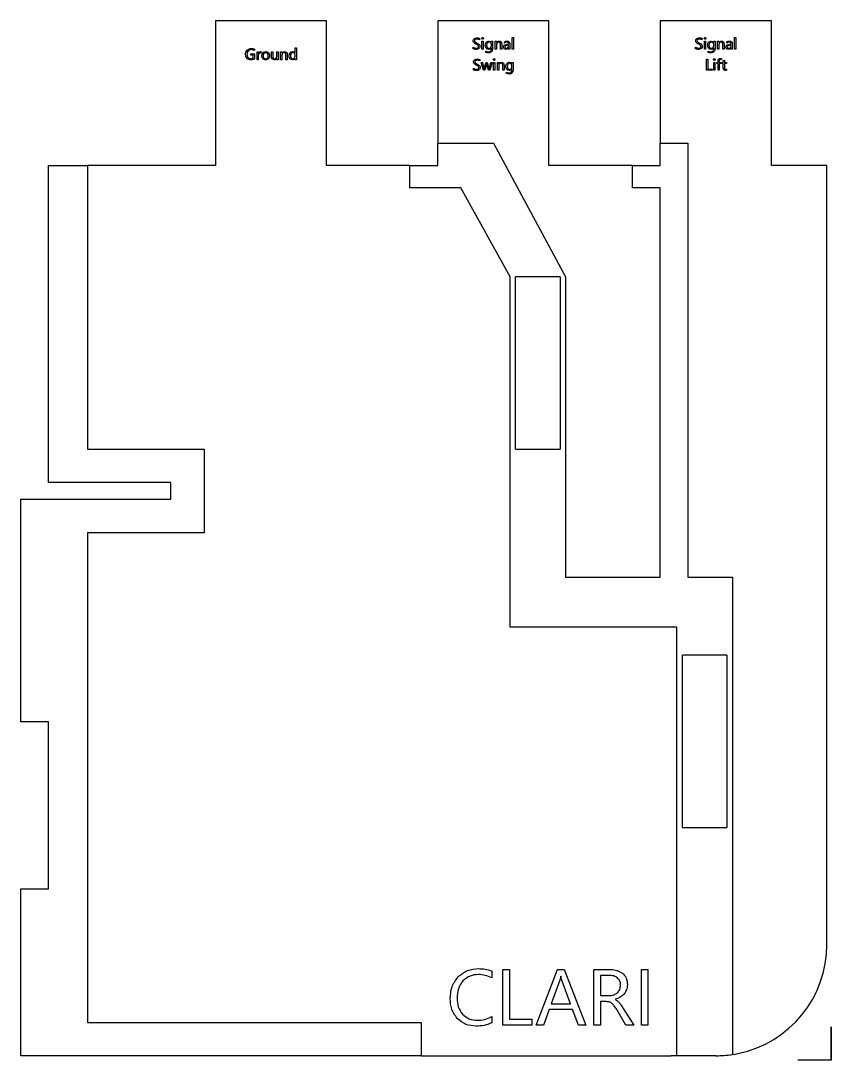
# Model space of a CAD drawing. Header units: millimetres. Extents: x 6 to 36, y -4.2 to 14.8.
# Drawn here: x 13.58 to 20.86, y -4.15 to 5.19 of the extents above; entities that cross this region are included whole.
import ezdxf

# ---------------------------------------------------------------- set-up
doc = ezdxf.new("R2010")
doc.units = ezdxf.units.MM
doc.layers.add('CUT', color=20, linetype='Continuous')
doc.layers.add('RASTER', color=100, linetype='Continuous')

msp = doc.modelspace()

# ---------------------------------------------------------------- linework, layer by layer
at = {"layer": 'CUT', "linetype": 'Continuous', "lineweight": 25}
for p, q in [((15.3252, 5.1901), (15.3252, 3.8901)), ((16.3252, 5.1901), (15.3252, 5.1901)), ((16.3252, 3.8901), (16.3252, 5.1901)), ((17.3252, 5.1901), (17.3252, 4.0901)), ((18.3252, 5.1901), (17.3252, 5.1901)), ((18.3252, 3.8901), (18.3252, 5.1901)), ((19.3252, 5.1901), (19.3252, 4.0901)), ((20.3252, 5.1901), (19.3252, 5.1901)), ((20.3252, 3.8901), (20.3252, 5.1901)), ((17.3252, 3.8901), (17.3252, 4.0901)), ((19.3252, 3.8901), (19.3252, 4.0901)), ((13.8252, 1.0401), (13.8252, 3.8901)), ((13.8252, 3.8901), (14.1752, 3.8901)), ((15.3252, 3.8901), (14.1752, 3.8901)), ((17.0752, 3.8901), (16.3252, 3.8901)), ((17.0752, 3.8901), (17.3252, 3.8901)), ((19.0752, 3.8901), (18.3252, 3.8901)), ((19.0752, 3.8901), (19.3252, 3.8901)), ((20.8252, 3.8901), (20.3252, 3.8901)), ((20.8252, -3.1099), (20.8252, 3.8901)), ((18.0252, 1.3401), (18.0252, 2.8901)), ((18.4252, 2.8901), (18.0252, 2.8901)), ((18.4252, 2.8901), (18.4252, 1.3401)), ((18.0252, 1.3401), (18.4252, 1.3401)), ((14.9252, 1.0401), (13.8252, 1.0401)), ((14.9252, 0.8901), (14.9252, 1.0401)), ((13.5752, 0.8901), (14.9252, 0.8901)), ((13.5752, -1.1099), (13.5752, 0.8901)), ((19.5252, -2.0599), (19.5252, -0.5099)), ((19.9252, -0.5099), (19.5252, -0.5099)), ((19.9252, -0.5099), (19.9252, -2.0599)), ((13.8252, -1.1099), (13.5752, -1.1099)), ((13.8252, -2.6099), (13.8252, -1.1099)), ((19.5252, -2.0599), (19.9252, -2.0599)), ((13.5752, -2.6099), (13.8252, -2.6099)), ((13.5752, -4.1099), (13.5752, -2.6099)), ((17.1752, -4.1099), (13.5752, -4.1099)), ((17.1752, -4.1099), (19.4252, -4.1099)), ((19.8252, -4.1099), (19.4252, -4.1099))]:
    msp.add_line(p, q, dxfattribs=at)
at = {"layer": 'CUT'}
for q in [(20.8637, -3.8501), (20.5637, -4.1501)]:
    msp.add_line((20.8637, -4.1501), q, dxfattribs=at)
at = {"layer": 'CUT', "linetype": 'Continuous', "lineweight": 25}
for start, end in [(281.53696, 0), (270, 281.53696)]:
    msp.add_arc((19.8252, -3.1099), 1, start, end, dxfattribs=at)
at = {"layer": 'RASTER', "linetype": 'Continuous', "lineweight": 25}
for p, q in [((17.6439, 4.9391), (17.6439, 4.9529)), ((17.7003, 5.0332), (17.7003, 5.02)), ((17.7229, 4.9351), (17.7229, 5.0065)), ((17.7229, 5.0065), (17.7343, 5.0065)), ((17.7343, 5.0065), (17.7344, 4.9351)), ((17.807, 5.0065), (17.8184, 5.0065)), ((17.807, 4.9966), (17.807, 5.0065)), ((17.807, 4.9674), (17.807, 4.9779)), ((17.8184, 5.0065), (17.8185, 4.9408)), ((17.8416, 5.0065), (17.853, 5.0065)), ((17.8416, 4.9351), (17.8416, 5.0065)), ((17.853, 5.0065), (17.853, 4.9947)), ((17.853, 4.9758), (17.853, 4.9351)), ((17.8894, 4.9351), (17.8894, 4.9758)), ((17.9009, 4.9788), (17.9009, 4.9351)), ((17.9241, 4.9898), (17.9241, 5.0015)), ((17.9407, 4.9774), (17.9621, 4.9804)), ((17.9621, 4.9713), (17.9449, 4.9689)), ((17.9621, 4.9641), (17.9621, 4.9713)), ((17.9735, 4.9816), (17.9735, 4.9351)), ((17.9951, 4.9351), (17.9951, 5.0409)), ((17.9951, 5.0409), (18.0065, 5.0409)), ((18.0065, 5.0409), (18.0065, 4.9351)), ((19.6439, 4.9392), (19.6439, 4.953)), ((19.7004, 5.0333), (19.7004, 5.0201)), ((19.7229, 4.9351), (19.7229, 5.0065)), ((19.7229, 5.0065), (19.7344, 5.0065)), ((19.7344, 5.0065), (19.7344, 4.9351)), ((19.807, 5.0065), (19.8185, 5.0065)), ((19.807, 4.9966), (19.807, 5.0065)), ((19.807, 4.9674), (19.807, 4.9779)), ((19.8185, 5.0065), (19.8185, 4.9408)), ((19.8416, 5.0065), (19.8531, 5.0065)), ((19.8416, 4.9351), (19.8416, 5.0065)), ((19.8531, 5.0065), (19.8531, 4.9947)), ((19.8531, 4.9758), (19.8531, 4.9351)), ((19.8895, 4.9351), (19.8895, 4.9758)), ((19.9009, 4.9788), (19.9009, 4.9351)), ((19.9241, 4.9898), (19.9241, 5.0015)), ((19.9407, 4.9773), (19.9621, 4.9803)), ((19.9621, 4.9712), (19.9449, 4.9688)), ((19.9621, 4.9641), (19.9621, 4.9712)), ((19.9736, 4.9815), (19.9736, 4.9351)), ((19.9951, 4.9351), (19.9951, 5.0408)), ((19.9951, 5.0408), (20.0066, 5.0408)), ((20.0066, 5.0408), (20.0065, 4.9351)), ((15.6444, 4.8816), (15.6444, 4.8922)), ((15.6444, 4.8922), (15.678, 4.8922)), ((15.6663, 4.8816), (15.6444, 4.8816)), ((15.6663, 4.8535), (15.6663, 4.8816)), ((15.676, 4.9364), (15.676, 4.9234)), ((15.678, 4.8922), (15.678, 4.8469)), ((15.6997, 4.9114), (15.7111, 4.9115)), ((15.6997, 4.84), (15.6997, 4.9114)), ((15.7111, 4.9115), (15.7111, 4.8967)), ((15.7111, 4.8764), (15.7112, 4.84)), ((15.7369, 4.9118), (15.7369, 4.8999)), ((15.8296, 4.9115), (15.841, 4.9116)), ((15.8296, 4.8689), (15.8296, 4.9115)), ((15.841, 4.9116), (15.841, 4.8707)), ((15.8774, 4.9116), (15.8889, 4.9116)), ((15.8775, 4.8704), (15.8774, 4.9116)), ((15.8889, 4.9116), (15.8889, 4.8402)), ((15.912, 4.9116), (15.9234, 4.9116)), ((15.912, 4.8402), (15.912, 4.9116)), ((15.9234, 4.9116), (15.9234, 4.8998)), ((15.9234, 4.8809), (15.9234, 4.8402)), ((15.9598, 4.8402), (15.9598, 4.881)), ((15.9713, 4.8839), (15.9713, 4.8402)), ((16.0423, 4.946), (16.0537, 4.946)), ((16.0423, 4.9018), (16.0423, 4.946)), ((16.0423, 4.8726), (16.0423, 4.8831)), ((16.0537, 4.946), (16.0538, 4.8403)), ((17.7344, 4.9351), (17.7229, 4.9351)), ((17.7576, 4.9065), (17.7576, 4.9179)), ((17.807, 4.9393), (17.807, 4.9471)), ((17.853, 4.9351), (17.8416, 4.9351)), ((17.9009, 4.9351), (17.8894, 4.9351)), ((17.9621, 4.9351), (17.9621, 4.9463)), ((17.9735, 4.9351), (17.9621, 4.9351)), ((18.0065, 4.9351), (17.9951, 4.9351)), ((19.7344, 4.9351), (19.7229, 4.9351)), ((19.7577, 4.9065), (19.7577, 4.918)), ((19.807, 4.9393), (19.807, 4.9471)), ((19.8531, 4.9351), (19.8416, 4.9351)), ((19.9009, 4.9351), (19.8895, 4.9351)), ((19.9621, 4.9351), (19.9621, 4.9462)), ((19.9736, 4.9351), (19.9621, 4.9351)), ((20.0065, 4.9351), (19.9951, 4.9351)), ((15.7112, 4.84), (15.6997, 4.84)), ((15.8775, 4.8402), (15.8775, 4.8515)), ((15.8889, 4.8402), (15.8775, 4.8402)), ((15.9234, 4.8402), (15.912, 4.8402)), ((15.9713, 4.8402), (15.9598, 4.8402)), ((16.0423, 4.8403), (16.0423, 4.8524)), ((16.0538, 4.8403), (16.0423, 4.8403)), ((17.7033, 4.8433), (17.7033, 4.8301)), ((17.7141, 4.8165), (17.7261, 4.8165)), ((17.7357, 4.7451), (17.7141, 4.8165)), ((17.7261, 4.8165), (17.7409, 4.7629)), ((17.7437, 4.763), (17.7601, 4.8166)), ((17.7631, 4.7964), (17.7472, 4.7451)), ((17.7601, 4.8166), (17.7706, 4.8166)), ((17.7807, 4.7451), (17.766, 4.7963)), ((17.7706, 4.8166), (17.7854, 4.7627)), ((17.7882, 4.7627), (17.8027, 4.8166)), ((17.814, 4.8166), (17.7926, 4.7451)), ((17.8027, 4.8166), (17.814, 4.8166)), ((17.8272, 4.7452), (17.8272, 4.8166)), ((17.8272, 4.8166), (17.8387, 4.8166)), ((17.8387, 4.8166), (17.8387, 4.7452)), ((17.8618, 4.8166), (17.8732, 4.8166)), ((17.8618, 4.7452), (17.8618, 4.8166)), ((17.8732, 4.8166), (17.8732, 4.8047)), ((17.8733, 4.7859), (17.8733, 4.7452)), ((17.9097, 4.7452), (17.9097, 4.7859)), ((17.9211, 4.7888), (17.9211, 4.7452)), ((17.9921, 4.8166), (18.0036, 4.8166)), ((17.9921, 4.8067), (17.9921, 4.8166)), ((17.9922, 4.7775), (17.9921, 4.788)), ((18.0036, 4.8166), (18.0036, 4.7509)), ((19.7411, 4.8452), (19.7529, 4.8452)), ((19.7411, 4.7452), (19.7411, 4.8452)), ((19.7529, 4.8452), (19.7528, 4.7558)), ((19.8068, 4.7452), (19.8068, 4.8166)), ((19.8068, 4.8166), (19.8183, 4.8166)), ((19.8183, 4.8166), (19.8183, 4.7452)), ((19.8335, 4.8166), (19.8457, 4.8166)), ((19.8335, 4.8068), (19.8335, 4.8166)), ((19.8457, 4.8068), (19.8335, 4.8068)), ((19.8457, 4.8166), (19.8457, 4.8281)), ((19.8457, 4.7451), (19.8457, 4.8068)), ((19.8571, 4.8276), (19.8571, 4.8166)), ((19.8571, 4.8166), (19.8738, 4.8166)), ((19.8571, 4.8068), (19.8571, 4.7451)), ((19.8738, 4.8068), (19.8571, 4.8068)), ((19.8738, 4.8166), (19.8738, 4.8068)), ((19.8767, 4.8511), (19.8767, 4.8408)), ((19.8801, 4.8166), (19.8924, 4.8165)), ((19.8801, 4.8068), (19.8801, 4.8166)), ((19.8924, 4.8068), (19.8801, 4.8068)), ((19.8924, 4.834), (19.9038, 4.8377)), ((19.8924, 4.8165), (19.8924, 4.834)), ((19.8924, 4.7645), (19.8924, 4.8068)), ((19.9038, 4.8377), (19.9038, 4.8165)), ((19.9038, 4.8165), (19.9218, 4.8165)), ((19.9038, 4.8068), (19.9038, 4.7665)), ((19.9218, 4.8068), (19.9038, 4.8068)), ((19.9218, 4.8165), (19.9218, 4.8068)), ((17.6469, 4.7492), (17.6469, 4.763)), ((17.7472, 4.7451), (17.7357, 4.7451)), ((17.7419, 4.7564), (17.7424, 4.7564)), ((17.7926, 4.7451), (17.7807, 4.7451)), ((17.7864, 4.7563), (17.787, 4.7563)), ((17.8387, 4.7452), (17.8272, 4.7452)), ((17.8733, 4.7452), (17.8618, 4.7452)), ((17.9211, 4.7452), (17.9097, 4.7452)), ((17.9428, 4.7166), (17.9428, 4.728)), ((17.9922, 4.7494), (17.9922, 4.7572)), ((19.793, 4.7452), (19.7411, 4.7452)), ((19.7528, 4.7558), (19.793, 4.7558)), ((19.793, 4.7558), (19.793, 4.7452)), ((19.8183, 4.7452), (19.8068, 4.7452)), ((19.8571, 4.7451), (19.8457, 4.7451)), ((19.9218, 4.7556), (19.9218, 4.7458)), ((17.3252, 4.0901), (17.8252, 4.0901)), ((17.3252, 3.8901), (17.3252, 4.0901)), ((17.8252, 4.0901), (18.4752, 2.8901)), ((19.3252, 4.0901), (19.5752, 4.0901)), ((19.3252, 3.8901), (19.3252, 4.0901)), ((19.5752, 4.0901), (19.5752, 0.1901)), ((13.8252, 1.0401), (13.8252, 3.8901)), ((13.8252, 3.8901), (14.1752, 3.8901)), ((14.1752, 3.8901), (14.1752, 1.3401)), ((17.0752, 3.6901), (17.0752, 3.8901)), ((17.0752, 3.8901), (17.3252, 3.8901)), ((19.0752, 3.6901), (19.0752, 3.8901)), ((19.0752, 3.8901), (19.3252, 3.8901)), ((17.5336, 3.6901), (17.0752, 3.6901)), ((17.9752, 2.8901), (17.5336, 3.6901)), ((19.3252, 3.6901), (19.0752, 3.6901)), ((19.3252, 0.1901), (19.3252, 3.6901)), ((17.9752, -0.2599), (17.9752, 2.8901)), ((18.4752, 2.8901), (18.4752, 2.1401)), ((18.4752, 2.1401), (18.4752, 0.1901)), ((14.1752, 1.3401), (15.2252, 1.3401)), ((15.2252, 1.3401), (15.2252, 0.5901)), ((14.9252, 1.0401), (13.8252, 1.0401)), ((14.9252, 0.8901), (14.9252, 1.0401)), ((13.5752, 0.8901), (14.9252, 0.8901)), ((13.5752, -1.1099), (13.5752, 0.8901)), ((14.1752, 0.5901), (14.1752, -3.8099)), ((15.2252, 0.5901), (14.1752, 0.5901)), ((18.4752, 0.1901), (19.3252, 0.1901)), ((19.5752, 0.1901), (19.9752, 0.1901)), ((19.9752, 0.1901), (19.9752, -4.0986)), ((19.4752, -0.2599), (17.9752, -0.2599)), ((19.4752, -4.1099), (19.4752, -0.2599)), ((13.8252, -1.1099), (13.5752, -1.1099)), ((13.8252, -2.6099), (13.8252, -1.1099)), ((13.5752, -2.6099), (13.8252, -2.6099)), ((13.5752, -4.1099), (13.5752, -2.6099)), ((17.8101, -3.3478), (17.8101, -3.4102)), ((17.9119, -3.3356), (17.9705, -3.3356)), ((17.9119, -3.8356), (17.9119, -3.3356)), ((17.9705, -3.3356), (17.9705, -3.7826)), ((18.2107, -3.8356), (18.4025, -3.3356)), ((18.4025, -3.3356), (18.4632, -3.3356)), ((18.4632, -3.3356), (18.6556, -3.8356)), ((18.7292, -3.3356), (18.8784, -3.3356)), ((18.7292, -3.8356), (18.7292, -3.3356)), ((19.1563, -3.8356), (19.1563, -3.3356)), ((19.1563, -3.3356), (19.2149, -3.3356)), ((19.2149, -3.3356), (19.2149, -3.8356)), ((18.4231, -3.4298), (18.3453, -3.6428)), ((18.4325, -3.3963), (18.4311, -3.3963)), ((18.5186, -3.6428), (18.4401, -3.4298)), ((18.7878, -3.3886), (18.7878, -3.5699)), ((18.868, -3.3886), (18.7878, -3.3886)), ((18.7878, -3.5699), (18.8673, -3.5699)), ((18.7878, -3.6229), (18.7878, -3.8356)), ((18.8359, -3.6229), (18.7878, -3.6229)), ((18.9196, -3.6034), (18.9196, -3.6048)), ((18.3258, -3.6954), (18.2759, -3.8356)), ((18.5378, -3.6954), (18.3258, -3.6954)), ((18.3453, -3.6428), (18.5186, -3.6428)), ((18.5908, -3.8356), (18.5378, -3.6954)), ((19.0179, -3.8356), (18.9342, -3.6954)), ((18.9938, -3.6853), (19.0876, -3.8356)), ((14.1752, -3.8099), (17.1752, -3.8099)), ((17.1752, -3.8099), (17.1752, -4.1099)), ((17.8101, -3.7579), (17.8101, -3.8147)), ((17.9705, -3.7826), (18.1713, -3.7826)), ((18.1713, -3.7826), (18.1713, -3.8356)), ((18.1713, -3.8356), (17.9119, -3.8356)), ((18.2759, -3.8356), (18.2107, -3.8356)), ((18.6556, -3.8356), (18.5908, -3.8356)), ((18.7878, -3.8356), (18.7292, -3.8356)), ((19.0876, -3.8356), (19.0179, -3.8356)), ((19.2149, -3.8356), (19.1563, -3.8356)), ((17.1752, -4.1099), (13.5752, -4.1099)), ((19.8252, -4.1099), (19.4752, -4.1099))]:
    msp.add_line(p, q, dxfattribs=at)
at = {"layer": 'RASTER'}
for p, q in [((20.8637, -3.8501), (20.8637, -4.1501)), ((20.8637, -4.1501), (20.5637, -4.1501))]:
    msp.add_line(p, q, dxfattribs=at)
at = {"layer": 'RASTER', "linetype": 'Continuous', "lineweight": 25}
msp.add_arc((19.8252, -3.1099), 1, 270, 278.62693, dxfattribs=at)
for points in [[(17.6439, 4.9529), (17.6457, 4.9515), (17.6476, 4.9502), (17.6496, 4.9492)], [(17.644, 5.0101), (17.6442, 5.0142), (17.6452, 5.0182), (17.647, 5.0219)], [(17.646, 5.0003), (17.6448, 5.0035), (17.6442, 5.0067), (17.644, 5.0101)], [(17.6512, 4.9929), (17.6491, 4.9951), (17.6474, 4.9976), (17.646, 5.0003)], [(17.647, 5.0219), (17.6492, 5.0252), (17.6518, 5.0279), (17.6549, 5.0303)], [(17.6591, 4.9869), (17.6563, 4.9887), (17.6537, 4.9907), (17.6512, 4.9929)], [(17.6549, 5.0303), (17.6584, 5.0324), (17.6621, 5.034), (17.666, 5.0352)], [(17.6582, 5.0181), (17.657, 5.0159), (17.6564, 5.0136), (17.6563, 5.0111)], [(17.6563, 5.0111), (17.6564, 5.0088), (17.6569, 5.0066), (17.6577, 5.0045)], [(17.6577, 5.0045), (17.6589, 5.0026), (17.6603, 5.0009), (17.662, 4.9994)], [(17.6631, 5.0227), (17.6612, 5.0215), (17.6596, 5.0199), (17.6582, 5.0181)], [(17.6689, 4.9815), (17.6656, 4.9832), (17.6623, 4.985), (17.6591, 4.9869)], [(17.662, 4.9994), (17.6641, 4.9977), (17.6664, 4.9962), (17.6688, 4.9949)], [(17.6699, 5.0254), (17.6675, 5.0248), (17.6652, 5.0239), (17.6631, 5.0227)], [(17.666, 5.0352), (17.6702, 5.0361), (17.6745, 5.0366), (17.6788, 5.0368)], [(17.6688, 4.9949), (17.6718, 4.9933), (17.6749, 4.9917), (17.678, 4.9902)], [(17.6781, 4.9768), (17.675, 4.9784), (17.672, 4.98), (17.6689, 4.9815)], [(17.6776, 5.0262), (17.675, 5.0261), (17.6724, 5.0258), (17.6699, 5.0254)], [(17.7003, 5.02), (17.6932, 5.0239), (17.6856, 5.0258), (17.6776, 5.0262)], [(17.678, 4.9902), (17.6815, 4.9884), (17.6848, 4.9866), (17.6882, 4.9846)], [(17.6855, 4.972), (17.6832, 4.9738), (17.6807, 4.9753), (17.6781, 4.9768)], [(17.6788, 5.0368), (17.6862, 5.0367), (17.6934, 5.0357), (17.7003, 5.0332)], [(17.6904, 4.9665), (17.6891, 4.9686), (17.6874, 4.9704), (17.6855, 4.972)], [(17.6869, 4.948), (17.6901, 4.9511), (17.6919, 4.955), (17.6922, 4.9595)], [(17.6882, 4.9846), (17.6912, 4.9827), (17.694, 4.9805), (17.6966, 4.9781)], [(17.6922, 4.9595), (17.6921, 4.962), (17.6915, 4.9643), (17.6904, 4.9665)], [(17.6966, 4.9781), (17.6989, 4.9757), (17.7008, 4.9731), (17.7024, 4.9702)], [(17.7045, 4.9603), (17.7043, 4.956), (17.7034, 4.9518), (17.7016, 4.9478)], [(17.7024, 4.9702), (17.7037, 4.9671), (17.7044, 4.9638), (17.7045, 4.9603)], [(17.7214, 5.032), (17.7215, 5.034), (17.7222, 5.0358), (17.7235, 5.0374)], [(17.7235, 5.0267), (17.7222, 5.0283), (17.7215, 5.03), (17.7214, 5.032)], [(17.7235, 5.0374), (17.7251, 5.0386), (17.7268, 5.0393), (17.7288, 5.0395)], [(17.7288, 5.0246), (17.7268, 5.0248), (17.7251, 5.0255), (17.7235, 5.0267)], [(17.7288, 5.0395), (17.7308, 5.0393), (17.7325, 5.0386), (17.7341, 5.0374)], [(17.7341, 5.0268), (17.7325, 5.0255), (17.7308, 5.0248), (17.7288, 5.0246)], [(17.7341, 5.0374), (17.7354, 5.0358), (17.7361, 5.034), (17.7363, 5.032)], [(17.7363, 5.032), (17.7361, 5.0301), (17.7354, 5.0283), (17.7341, 5.0268)], [(17.7526, 4.9685), (17.7531, 4.9789), (17.7559, 4.9886), (17.7614, 4.9974)], [(17.7607, 4.9429), (17.7557, 4.9507), (17.7531, 4.9592), (17.7526, 4.9685)], [(17.7614, 4.9974), (17.768, 5.0039), (17.7761, 5.0074), (17.7853, 5.0082)], [(17.7703, 4.9909), (17.7665, 4.9842), (17.7646, 4.977), (17.7643, 4.9693)], [(17.7643, 4.9693), (17.7646, 4.9624), (17.7665, 4.956), (17.7701, 4.9502)], [(17.7869, 4.9986), (17.7804, 4.998), (17.7749, 4.9955), (17.7703, 4.9909)], [(17.7853, 5.0082), (17.7941, 5.0073), (17.8013, 5.0035), (17.8067, 4.9966)], [(17.8013, 4.9925), (17.7971, 4.9961), (17.7924, 4.9981), (17.7869, 4.9986)], [(17.801, 4.9499), (17.8047, 4.9551), (17.8066, 4.961), (17.807, 4.9674)], [(17.807, 4.9779), (17.8065, 4.9834), (17.8046, 4.9882), (17.8013, 4.9925)], [(17.8586, 4.9921), (17.8552, 4.9872), (17.8534, 4.9818), (17.853, 4.9758)], [(17.8533, 4.9947), (17.8592, 5.0025), (17.867, 5.007), (17.8767, 5.0082)], [(17.8728, 4.9986), (17.8674, 4.998), (17.8626, 4.9959), (17.8586, 4.9921)], [(17.8767, 5.0082), (17.8836, 5.0077), (17.8896, 5.0053), (17.8947, 5.0006)], [(17.8947, 5.0006), (17.8987, 4.9939), (17.9006, 4.9866), (17.9009, 4.9788)], [(17.9232, 4.9391), (17.9195, 4.9434), (17.9175, 4.9484), (17.9171, 4.9541)], [(17.9241, 5.0015), (17.9317, 5.0055), (17.9398, 5.0077), (17.9484, 5.0082)], [(17.9474, 4.9986), (17.9388, 4.9978), (17.9311, 4.9949), (17.9241, 4.9898)], [(17.9329, 4.9649), (17.9302, 4.9622), (17.929, 4.9588), (17.9288, 4.9549)], [(17.9288, 4.9549), (17.9291, 4.9517), (17.9304, 4.9488), (17.9326, 4.9464)], [(17.9449, 4.9689), (17.9407, 4.9682), (17.9366, 4.967), (17.9329, 4.9649)], [(17.9566, 4.949), (17.9599, 4.9535), (17.9617, 4.9586), (17.9621, 4.9641)], [(19.6439, 4.953), (19.6457, 4.9516), (19.6476, 4.9503), (19.6496, 4.9492)], [(19.6441, 5.0101), (19.6443, 5.0143), (19.6453, 5.0183), (19.6471, 5.022)], [(19.646, 5.0004), (19.6448, 5.0035), (19.6442, 5.0068), (19.6441, 5.0101)], [(19.6513, 4.993), (19.6492, 4.9952), (19.6474, 4.9977), (19.646, 5.0004)], [(19.6471, 5.022), (19.6492, 5.0252), (19.6519, 5.028), (19.655, 5.0303)], [(19.6591, 4.987), (19.6563, 4.9887), (19.6537, 4.9907), (19.6513, 4.993)], [(19.655, 5.0303), (19.6585, 5.0324), (19.6622, 5.0341), (19.6661, 5.0352)], [(19.6582, 5.0181), (19.6571, 5.016), (19.6565, 5.0136), (19.6564, 5.0112)], [(19.6564, 5.0112), (19.6564, 5.0089), (19.6569, 5.0067), (19.6578, 5.0045)], [(19.6578, 5.0045), (19.6589, 5.0026), (19.6603, 5.0009), (19.662, 4.9994)], [(19.6631, 5.0228), (19.6612, 5.0215), (19.6596, 5.02), (19.6582, 5.0181)], [(19.6689, 4.9816), (19.6656, 4.9833), (19.6623, 4.9851), (19.6591, 4.987)], [(19.662, 4.9994), (19.6642, 4.9978), (19.6664, 4.9963), (19.6688, 4.995)], [(19.67, 5.0254), (19.6676, 5.0248), (19.6653, 5.024), (19.6631, 5.0228)], [(19.6661, 5.0352), (19.6703, 5.0362), (19.6745, 5.0367), (19.6788, 5.0368)], [(19.6688, 4.995), (19.6719, 4.9934), (19.6749, 4.9918), (19.678, 4.9902)], [(19.6781, 4.9768), (19.6751, 4.9784), (19.672, 4.98), (19.6689, 4.9816)], [(19.6776, 5.0262), (19.675, 5.0262), (19.6725, 5.0259), (19.67, 5.0254)], [(19.7004, 5.0201), (19.6933, 5.0239), (19.6857, 5.0259), (19.6776, 5.0262)], [(19.678, 4.9902), (19.6815, 4.9885), (19.6849, 4.9866), (19.6882, 4.9847)], [(19.6856, 4.9721), (19.6832, 4.9738), (19.6807, 4.9754), (19.6781, 4.9768)], [(19.6788, 5.0368), (19.6862, 5.0368), (19.6934, 5.0357), (19.7004, 5.0333)], [(19.6905, 4.9666), (19.6891, 4.9686), (19.6875, 4.9705), (19.6856, 4.9721)], [(19.6869, 4.948), (19.6901, 4.9512), (19.6919, 4.955), (19.6923, 4.9595)], [(19.6882, 4.9847), (19.6912, 4.9827), (19.694, 4.9806), (19.6967, 4.9782)], [(19.6923, 4.9595), (19.6921, 4.962), (19.6916, 4.9644), (19.6905, 4.9666)], [(19.6967, 4.9782), (19.6989, 4.9758), (19.7008, 4.9732), (19.7024, 4.9703)], [(19.7045, 4.9604), (19.7044, 4.956), (19.7034, 4.9518), (19.7016, 4.9479)], [(19.7024, 4.9703), (19.7037, 4.9671), (19.7044, 4.9638), (19.7045, 4.9604)], [(19.7214, 5.0321), (19.7216, 5.0341), (19.7223, 5.0359), (19.7236, 5.0374)], [(19.7236, 5.0268), (19.7223, 5.0283), (19.7216, 5.0301), (19.7214, 5.0321)], [(19.7236, 5.0374), (19.7251, 5.0386), (19.7269, 5.0394), (19.7288, 5.0395)], [(19.7288, 5.0247), (19.7269, 5.0248), (19.7251, 5.0255), (19.7236, 5.0268)], [(19.7288, 5.0395), (19.7308, 5.0394), (19.7326, 5.0386), (19.7341, 5.0374)], [(19.7341, 5.0268), (19.7326, 5.0256), (19.7308, 5.0248), (19.7288, 5.0247)], [(19.7341, 5.0374), (19.7354, 5.0359), (19.7362, 5.0341), (19.7363, 5.0321)], [(19.7363, 5.0321), (19.7362, 5.0301), (19.7354, 5.0283), (19.7341, 5.0268)], [(19.7526, 4.9685), (19.7531, 4.979), (19.7559, 4.9886), (19.7614, 4.9975)], [(19.7608, 4.943), (19.7557, 4.9507), (19.7531, 4.9593), (19.7526, 4.9685)], [(19.7614, 4.9975), (19.7681, 5.0039), (19.7761, 5.0074), (19.7854, 5.0082)], [(19.7704, 4.9909), (19.7665, 4.9842), (19.7646, 4.977), (19.7644, 4.9693)], [(19.7644, 4.9693), (19.7647, 4.9624), (19.7665, 4.956), (19.7701, 4.9502)], [(19.787, 4.9986), (19.7805, 4.998), (19.7749, 4.9955), (19.7704, 4.9909)], [(19.7854, 5.0082), (19.7941, 5.0073), (19.8013, 5.0035), (19.8068, 4.9966)], [(19.8013, 4.9925), (19.7972, 4.9961), (19.7924, 4.9981), (19.787, 4.9986)], [(19.801, 4.9499), (19.8047, 4.9551), (19.8066, 4.961), (19.807, 4.9674)], [(19.807, 4.9779), (19.8066, 4.9834), (19.8047, 4.9882), (19.8013, 4.9925)], [(19.8587, 4.9921), (19.8553, 4.9872), (19.8534, 4.9818), (19.8531, 4.9758)], [(19.8533, 4.9947), (19.8593, 5.0025), (19.8671, 5.007), (19.8768, 5.0082)], [(19.8729, 4.9986), (19.8674, 4.998), (19.8627, 4.9959), (19.8587, 4.9921)], [(19.8768, 5.0082), (19.8837, 5.0077), (19.8897, 5.0053), (19.8947, 5.0006)], [(19.8947, 5.0006), (19.8987, 4.9939), (19.9007, 4.9866), (19.9009, 4.9788)], [(19.9232, 4.9391), (19.9195, 4.9434), (19.9176, 4.9484), (19.9171, 4.9541)], [(19.9241, 5.0015), (19.9317, 5.0055), (19.9398, 5.0077), (19.9484, 5.0082)], [(19.9474, 4.9985), (19.9389, 4.9978), (19.9311, 4.9948), (19.9241, 4.9898)], [(19.9329, 4.9649), (19.9303, 4.9621), (19.929, 4.9588), (19.9289, 4.9549)], [(19.9289, 4.9549), (19.9292, 4.9516), (19.9304, 4.9488), (19.9326, 4.9464)], [(19.9449, 4.9688), (19.9407, 4.9682), (19.9367, 4.9669), (19.9329, 4.9649)], [(19.9566, 4.949), (19.9599, 4.9535), (19.9617, 4.9585), (19.9621, 4.9641)], [(15.6099, 4.8521), (15.6018, 4.8629), (15.5975, 4.8751), (15.5967, 4.8886)], [(15.6197, 4.9195), (15.6132, 4.9106), (15.6097, 4.9005), (15.609, 4.8895)], [(15.609, 4.8895), (15.6095, 4.8786), (15.6127, 4.8686), (15.619, 4.8597)], [(15.619, 4.8597), (15.6268, 4.8531), (15.6358, 4.8496), (15.646, 4.8489)], [(15.6472, 4.9311), (15.6368, 4.9302), (15.6276, 4.9264), (15.6197, 4.9195)], [(15.676, 4.9234), (15.667, 4.9281), (15.6574, 4.9306), (15.6472, 4.9311)], [(15.6485, 4.9417), (15.658, 4.9414), (15.6671, 4.9397), (15.676, 4.9364)], [(15.716, 4.8953), (15.7129, 4.8894), (15.7114, 4.8831), (15.7111, 4.8764)], [(15.7114, 4.8967), (15.7131, 4.9012), (15.7155, 4.9051), (15.7189, 4.9085)], [(15.7283, 4.9022), (15.7233, 4.9015), (15.7193, 4.8991), (15.716, 4.8953)], [(15.7189, 4.9085), (15.7222, 4.9109), (15.726, 4.9123), (15.7301, 4.9127)], [(15.7369, 4.8999), (15.7343, 4.9014), (15.7314, 4.9021), (15.7283, 4.9022)], [(15.7301, 4.9127), (15.7324, 4.9127), (15.7347, 4.9124), (15.7369, 4.9118)], [(15.7426, 4.8749), (15.7431, 4.8853), (15.7463, 4.8947), (15.7524, 4.903)], [(15.7521, 4.8484), (15.7463, 4.8563), (15.7432, 4.8652), (15.7426, 4.8749)], [(15.7524, 4.903), (15.7602, 4.9092), (15.769, 4.9125), (15.779, 4.9132)], [(15.7607, 4.896), (15.7567, 4.8898), (15.7546, 4.8829), (15.7543, 4.8754)], [(15.7543, 4.8754), (15.7547, 4.8681), (15.7567, 4.8614), (15.7608, 4.8554)], [(15.7781, 4.9036), (15.7715, 4.903), (15.7656, 4.9006), (15.7607, 4.896)], [(15.7952, 4.8963), (15.7904, 4.9008), (15.7847, 4.9031), (15.7781, 4.9036)], [(15.779, 4.9132), (15.7884, 4.9126), (15.7967, 4.9094), (15.8039, 4.9034)], [(15.8012, 4.8757), (15.8009, 4.8831), (15.799, 4.89), (15.7952, 4.8963)], [(15.7952, 4.8552), (15.7991, 4.8615), (15.8009, 4.8683), (15.8012, 4.8757)], [(15.8129, 4.8761), (15.8123, 4.866), (15.8092, 4.8569), (15.8033, 4.8487)], [(15.8039, 4.9034), (15.8096, 4.8952), (15.8124, 4.8861), (15.8129, 4.8761)], [(15.8721, 4.8543), (15.8754, 4.8591), (15.8771, 4.8645), (15.8775, 4.8704)], [(15.929, 4.8972), (15.9256, 4.8923), (15.9238, 4.8869), (15.9234, 4.8809)], [(15.9237, 4.8998), (15.9296, 4.9076), (15.9374, 4.9121), (15.9471, 4.9133)], [(15.9432, 4.9037), (15.9377, 4.9031), (15.933, 4.901), (15.929, 4.8972)], [(15.9471, 4.9133), (15.954, 4.9128), (15.96, 4.9104), (15.965, 4.9058)], [(15.965, 4.9058), (15.9691, 4.8991), (15.971, 4.8917), (15.9713, 4.8839)], [(15.9879, 4.8743), (15.9884, 4.8846), (15.9913, 4.8941), (15.9968, 4.9027)], [(15.996, 4.8482), (15.9909, 4.8561), (15.9883, 4.8648), (15.9879, 4.8743)], [(15.9968, 4.9027), (16.0035, 4.909), (16.0114, 4.9126), (16.0206, 4.9134)], [(16.0056, 4.8961), (16.0018, 4.8895), (15.9999, 4.8824), (15.9996, 4.8749)], [(15.9996, 4.8749), (15.9999, 4.8679), (16.0018, 4.8613), (16.0054, 4.8554)], [(16.0221, 4.9037), (16.0157, 4.9032), (16.0102, 4.9006), (16.0056, 4.8961)], [(16.0206, 4.9134), (16.0294, 4.9125), (16.0366, 4.9088), (16.042, 4.9018)], [(16.0366, 4.8978), (16.0324, 4.9013), (16.0276, 4.9033), (16.0221, 4.9037)], [(16.0364, 4.8551), (16.04, 4.8604), (16.0419, 4.8662), (16.0423, 4.8726)], [(16.0423, 4.8831), (16.0419, 4.8886), (16.04, 4.8935), (16.0366, 4.8978)], [(17.6491, 4.9367), (17.6473, 4.9374), (17.6456, 4.9381), (17.6439, 4.9391)], [(17.656, 4.9349), (17.6537, 4.9354), (17.6514, 4.936), (17.6491, 4.9367)], [(17.6496, 4.9492), (17.6519, 4.9481), (17.6542, 4.9471), (17.6566, 4.9463)], [(17.6631, 4.9338), (17.6607, 4.9341), (17.6583, 4.9345), (17.656, 4.9349)], [(17.6566, 4.9463), (17.659, 4.9456), (17.6614, 4.945), (17.6639, 4.9446)], [(17.6689, 4.9334), (17.667, 4.9335), (17.665, 4.9336), (17.6631, 4.9338)], [(17.6639, 4.9446), (17.6662, 4.9442), (17.6685, 4.944), (17.6708, 4.9439)], [(17.6825, 4.9348), (17.678, 4.934), (17.6735, 4.9335), (17.6689, 4.9334)], [(17.6708, 4.9439), (17.6765, 4.9441), (17.6819, 4.9453), (17.6869, 4.948)], [(17.6938, 4.9395), (17.6902, 4.9374), (17.6865, 4.9359), (17.6825, 4.9348)], [(17.7016, 4.9478), (17.6995, 4.9446), (17.6969, 4.9418), (17.6938, 4.9395)], [(17.7576, 4.9179), (17.7649, 4.9143), (17.7726, 4.912), (17.7807, 4.9113)], [(17.7808, 4.9015), (17.7728, 4.9018), (17.7651, 4.9034), (17.7576, 4.9065)], [(17.7822, 4.9334), (17.7739, 4.9342), (17.7668, 4.9373), (17.7607, 4.9429)], [(17.7701, 4.9502), (17.7743, 4.946), (17.7794, 4.9436), (17.7853, 4.9431)], [(17.8067, 4.9471), (17.8005, 4.9391), (17.7923, 4.9345), (17.7822, 4.9334)], [(17.7853, 4.9431), (17.7913, 4.9436), (17.7965, 4.9458), (17.801, 4.9499)], [(17.9399, 4.9335), (17.9337, 4.9338), (17.9281, 4.9356), (17.9232, 4.9391)], [(17.9326, 4.9464), (17.9356, 4.9443), (17.9389, 4.9433), (17.9425, 4.9431)], [(17.9618, 4.9463), (17.9563, 4.9389), (17.949, 4.9346), (17.9399, 4.9335)], [(17.9425, 4.9431), (17.9478, 4.9435), (17.9525, 4.9455), (17.9566, 4.949)], [(19.6491, 4.9368), (19.6473, 4.9374), (19.6456, 4.9382), (19.6439, 4.9392)], [(19.656, 4.935), (19.6537, 4.9355), (19.6514, 4.9361), (19.6491, 4.9368)], [(19.6496, 4.9492), (19.6519, 4.9482), (19.6542, 4.9472), (19.6566, 4.9464)], [(19.6631, 4.9339), (19.6607, 4.9341), (19.6583, 4.9345), (19.656, 4.935)], [(19.6566, 4.9464), (19.659, 4.9457), (19.6615, 4.9451), (19.6639, 4.9446)], [(19.669, 4.9335), (19.667, 4.9335), (19.665, 4.9337), (19.6631, 4.9339)], [(19.6639, 4.9446), (19.6662, 4.9443), (19.6685, 4.9441), (19.6708, 4.944)], [(19.6825, 4.9349), (19.678, 4.934), (19.6735, 4.9336), (19.669, 4.9335)], [(19.6708, 4.944), (19.6765, 4.9441), (19.6819, 4.9453), (19.6869, 4.948)], [(19.6938, 4.9395), (19.6903, 4.9375), (19.6865, 4.9359), (19.6825, 4.9349)], [(19.7016, 4.9479), (19.6995, 4.9446), (19.6969, 4.9418), (19.6938, 4.9395)], [(19.7577, 4.918), (19.7649, 4.9143), (19.7726, 4.912), (19.7807, 4.9113)], [(19.7808, 4.9015), (19.7728, 4.9018), (19.7651, 4.9035), (19.7577, 4.9065)], [(19.7822, 4.9334), (19.774, 4.9342), (19.7668, 4.9373), (19.7608, 4.943)], [(19.7701, 4.9502), (19.7743, 4.946), (19.7794, 4.9436), (19.7853, 4.9431)], [(19.8068, 4.9471), (19.8005, 4.9391), (19.7923, 4.9345), (19.7822, 4.9334)], [(19.7853, 4.9431), (19.7913, 4.9436), (19.7966, 4.9459), (19.801, 4.9499)], [(19.9399, 4.9334), (19.9338, 4.9337), (19.9282, 4.9355), (19.9232, 4.9391)], [(19.9326, 4.9464), (19.9356, 4.9443), (19.9389, 4.9432), (19.9425, 4.943)], [(19.9618, 4.9462), (19.9564, 4.9388), (19.949, 4.9345), (19.9399, 4.9334)], [(19.9425, 4.943), (19.9479, 4.9435), (19.9526, 4.9455), (19.9566, 4.949)], [(15.6446, 4.8383), (15.6316, 4.8393), (15.62, 4.8438), (15.6099, 4.8521)], [(15.678, 4.8469), (15.6675, 4.8418), (15.6563, 4.839), (15.6446, 4.8383)], [(15.646, 4.8489), (15.6531, 4.8492), (15.6599, 4.8507), (15.6663, 4.8535)], [(15.7774, 4.8384), (15.7678, 4.8391), (15.7594, 4.8423), (15.7521, 4.8484)], [(15.7608, 4.8554), (15.7658, 4.851), (15.7716, 4.8486), (15.7782, 4.848)], [(15.8033, 4.8487), (15.7958, 4.8425), (15.7871, 4.8391), (15.7774, 4.8384)], [(15.7782, 4.848), (15.7847, 4.8485), (15.7904, 4.8508), (15.7952, 4.8552)], [(15.8772, 4.8515), (15.8718, 4.8439), (15.8644, 4.8396), (15.8552, 4.8385)], [(15.8583, 4.8481), (15.8636, 4.8486), (15.8682, 4.8507), (15.8721, 4.8543)], [(16.0175, 4.8386), (16.0092, 4.8393), (16.002, 4.8425), (15.996, 4.8482)], [(16.0054, 4.8554), (16.0097, 4.8511), (16.0149, 4.8488), (16.0209, 4.8482)], [(16.0209, 4.8482), (16.0268, 4.8488), (16.032, 4.8511), (16.0364, 4.8551)], [(17.647, 4.8201), (17.6472, 4.8243), (17.6482, 4.8282), (17.65, 4.832)], [(17.6489, 4.8104), (17.6478, 4.8135), (17.6471, 4.8167), (17.647, 4.8201)], [(17.6542, 4.8029), (17.6521, 4.8052), (17.6504, 4.8076), (17.6489, 4.8104)], [(17.65, 4.832), (17.6522, 4.8352), (17.6548, 4.838), (17.6579, 4.8403)], [(17.6621, 4.7969), (17.6593, 4.7987), (17.6567, 4.8007), (17.6542, 4.8029)], [(17.6579, 4.8403), (17.6614, 4.8424), (17.6651, 4.844), (17.669, 4.8452)], [(17.6612, 4.8281), (17.66, 4.8259), (17.6594, 4.8236), (17.6593, 4.8211)], [(17.6593, 4.8211), (17.6594, 4.8188), (17.6598, 4.8166), (17.6607, 4.8145)], [(17.6607, 4.8145), (17.6619, 4.8126), (17.6633, 4.8109), (17.6649, 4.8094)], [(17.6661, 4.8328), (17.6642, 4.8315), (17.6625, 4.8299), (17.6612, 4.8281)], [(17.6719, 4.7916), (17.6686, 4.7933), (17.6653, 4.7951), (17.6621, 4.7969)], [(17.6649, 4.8094), (17.6671, 4.8078), (17.6694, 4.8063), (17.6717, 4.805)], [(17.6729, 4.8354), (17.6705, 4.8348), (17.6682, 4.834), (17.6661, 4.8328)], [(17.669, 4.8452), (17.6732, 4.8461), (17.6775, 4.8467), (17.6817, 4.8468)], [(17.6717, 4.805), (17.6748, 4.8033), (17.6779, 4.8018), (17.681, 4.8002)], [(17.6811, 4.7868), (17.678, 4.7884), (17.6749, 4.79), (17.6719, 4.7916)], [(17.6806, 4.8362), (17.678, 4.8361), (17.6754, 4.8359), (17.6729, 4.8354)], [(17.7033, 4.8301), (17.6962, 4.8339), (17.6886, 4.8359), (17.6806, 4.8362)], [(17.681, 4.8002), (17.6844, 4.7985), (17.6878, 4.7966), (17.6912, 4.7946)], [(17.6885, 4.7821), (17.6862, 4.7838), (17.6837, 4.7854), (17.6811, 4.7868)], [(17.6817, 4.8468), (17.6891, 4.8468), (17.6964, 4.8457), (17.7033, 4.8433)], [(17.6934, 4.7766), (17.6921, 4.7786), (17.6904, 4.7805), (17.6885, 4.7821)], [(17.6899, 4.758), (17.6931, 4.7612), (17.6949, 4.765), (17.6952, 4.7695)], [(17.6912, 4.7946), (17.6942, 4.7927), (17.697, 4.7906), (17.6996, 4.7882)], [(17.6952, 4.7695), (17.6951, 4.772), (17.6945, 4.7744), (17.6934, 4.7766)], [(17.6996, 4.7882), (17.7019, 4.7858), (17.7038, 4.7832), (17.7054, 4.7803)], [(17.7075, 4.7704), (17.7073, 4.766), (17.7064, 4.7618), (17.7046, 4.7579)], [(17.7054, 4.7803), (17.7067, 4.7771), (17.7073, 4.7738), (17.7075, 4.7704)], [(17.7646, 4.8029), (17.7643, 4.8007), (17.7638, 4.7985), (17.7631, 4.7964)], [(17.766, 4.7963), (17.7655, 4.7984), (17.7651, 4.8006), (17.7649, 4.8029)], [(17.8257, 4.8421), (17.8258, 4.8441), (17.8266, 4.8459), (17.8278, 4.8474)], [(17.8278, 4.8368), (17.8266, 4.8383), (17.8258, 4.8401), (17.8257, 4.8421)], [(17.8278, 4.8474), (17.8294, 4.8487), (17.8311, 4.8494), (17.8331, 4.8495)], [(17.8331, 4.8347), (17.8311, 4.8349), (17.8294, 4.8356), (17.8278, 4.8368)], [(17.8331, 4.8495), (17.8351, 4.8494), (17.8368, 4.8487), (17.8384, 4.8474)], [(17.8384, 4.8369), (17.8369, 4.8356), (17.8351, 4.8349), (17.8331, 4.8347)], [(17.8384, 4.8474), (17.8397, 4.8459), (17.8404, 4.8441), (17.8406, 4.8421)], [(17.8406, 4.8421), (17.8404, 4.8401), (17.8397, 4.8384), (17.8384, 4.8369)], [(17.8789, 4.8022), (17.8755, 4.7973), (17.8736, 4.7918), (17.8733, 4.7859)], [(17.8735, 4.8047), (17.8794, 4.8125), (17.8872, 4.8171), (17.897, 4.8182)], [(17.8931, 4.8086), (17.8876, 4.8081), (17.8829, 4.8059), (17.8789, 4.8022)], [(17.897, 4.8182), (17.9038, 4.8178), (17.9098, 4.8153), (17.9149, 4.8107)], [(17.9149, 4.8107), (17.9189, 4.804), (17.9208, 4.7967), (17.9211, 4.7888)], [(17.9378, 4.7786), (17.9382, 4.789), (17.941, 4.7987), (17.9465, 4.8075)], [(17.9459, 4.753), (17.9408, 4.7608), (17.9382, 4.7693), (17.9378, 4.7786)], [(17.9465, 4.8075), (17.9532, 4.814), (17.9612, 4.8175), (17.9705, 4.8183)], [(17.9555, 4.8009), (17.9516, 4.7943), (17.9497, 4.7871), (17.9495, 4.7793)], [(17.9495, 4.7793), (17.9498, 4.7725), (17.9516, 4.7661), (17.9552, 4.7603)], [(17.9721, 4.8086), (17.9656, 4.8081), (17.96, 4.8055), (17.9555, 4.8009)], [(17.9705, 4.8183), (17.9792, 4.8174), (17.9864, 4.8136), (17.9919, 4.8067)], [(17.9864, 4.8026), (17.9823, 4.8061), (17.9775, 4.8081), (17.9721, 4.8086)], [(17.9861, 4.76), (17.9898, 4.7652), (17.9918, 4.7711), (17.9922, 4.7775)], [(17.9921, 4.788), (17.9917, 4.7934), (17.9898, 4.7983), (17.9864, 4.8026)], [(19.8053, 4.8421), (19.8055, 4.8441), (19.8062, 4.8459), (19.8075, 4.8474)], [(19.8075, 4.8368), (19.8062, 4.8383), (19.8055, 4.8401), (19.8053, 4.8421)], [(19.8075, 4.8474), (19.809, 4.8487), (19.8107, 4.8494), (19.8127, 4.8496)], [(19.8127, 4.8347), (19.8107, 4.8349), (19.809, 4.8356), (19.8075, 4.8368)], [(19.8127, 4.8496), (19.8147, 4.8494), (19.8165, 4.8487), (19.818, 4.8474)], [(19.818, 4.8369), (19.8165, 4.8356), (19.8147, 4.8349), (19.8127, 4.8347)], [(19.818, 4.8474), (19.8193, 4.8459), (19.8201, 4.8441), (19.8202, 4.8421)], [(19.8202, 4.8421), (19.82, 4.8401), (19.8193, 4.8384), (19.818, 4.8369)], [(19.8457, 4.8281), (19.8461, 4.8347), (19.8482, 4.8407), (19.8522, 4.8459)], [(19.8522, 4.8459), (19.8569, 4.8497), (19.8623, 4.8519), (19.8684, 4.8524)], [(19.8684, 4.8524), (19.8712, 4.8524), (19.874, 4.852), (19.8767, 4.8511)], [(19.8767, 4.8408), (19.8743, 4.8419), (19.8718, 4.8426), (19.8691, 4.8427)], [(19.9038, 4.7665), (19.9039, 4.7629), (19.9046, 4.7595), (19.9063, 4.7563)], [(17.6469, 4.763), (17.6487, 4.7615), (17.6506, 4.7603), (17.6526, 4.7592)], [(17.6521, 4.7468), (17.6503, 4.7474), (17.6485, 4.7482), (17.6469, 4.7492)], [(17.659, 4.745), (17.6566, 4.7455), (17.6544, 4.7461), (17.6521, 4.7468)], [(17.6526, 4.7592), (17.6548, 4.7581), (17.6572, 4.7572), (17.6596, 4.7564)], [(17.6661, 4.7438), (17.6637, 4.7441), (17.6613, 4.7445), (17.659, 4.745)], [(17.6596, 4.7564), (17.662, 4.7557), (17.6644, 4.7551), (17.6669, 4.7546)], [(17.6719, 4.7435), (17.67, 4.7435), (17.668, 4.7436), (17.6661, 4.7438)], [(17.6669, 4.7546), (17.6692, 4.7543), (17.6715, 4.7541), (17.6737, 4.754)], [(17.6855, 4.7449), (17.681, 4.744), (17.6765, 4.7436), (17.6719, 4.7435)], [(17.6737, 4.754), (17.6795, 4.7541), (17.6849, 4.7553), (17.6899, 4.758)], [(17.6968, 4.7495), (17.6932, 4.7475), (17.6894, 4.7459), (17.6855, 4.7449)], [(17.7046, 4.7579), (17.7025, 4.7546), (17.6999, 4.7518), (17.6968, 4.7495)], [(17.7409, 4.7629), (17.7414, 4.7607), (17.7417, 4.7586), (17.7419, 4.7564)], [(17.7424, 4.7564), (17.7427, 4.7587), (17.7431, 4.7608), (17.7437, 4.763)], [(17.7854, 4.7627), (17.7859, 4.7606), (17.7862, 4.7585), (17.7864, 4.7563)], [(17.787, 4.7563), (17.7872, 4.7585), (17.7876, 4.7606), (17.7882, 4.7627)], [(17.9428, 4.728), (17.95, 4.7243), (17.9577, 4.722), (17.9658, 4.7213)], [(17.9659, 4.7116), (17.9579, 4.7119), (17.9502, 4.7135), (17.9428, 4.7166)], [(17.9673, 4.7435), (17.9591, 4.7442), (17.9519, 4.7474), (17.9459, 4.753)], [(17.9552, 4.7603), (17.9594, 4.7561), (17.9645, 4.7537), (17.9705, 4.7531)], [(17.9919, 4.7572), (17.9856, 4.7491), (17.9775, 4.7446), (17.9673, 4.7435)], [(17.9705, 4.7531), (17.9765, 4.7537), (17.9817, 4.7559), (17.9861, 4.76)], [(19.9063, 4.7563), (19.9086, 4.7543), (19.9113, 4.7533), (19.9143, 4.7532)], [(19.9218, 4.7458), (19.9184, 4.7444), (19.9148, 4.7437), (19.9111, 4.7436)], [(19.9143, 4.7532), (19.917, 4.7534), (19.9195, 4.7542), (19.9218, 4.7556)], [(18.8784, -3.3356), (18.8989, -3.3362), (18.9191, -3.3389), (18.9389, -3.3438)], [(18.9389, -3.3438), (18.9562, -3.3497), (18.9723, -3.358), (18.987, -3.3687)], [(18.4311, -3.3963), (18.4291, -3.4076), (18.4265, -3.4188), (18.4231, -3.4298)], [(18.4401, -3.4298), (18.4368, -3.4188), (18.4344, -3.4076), (18.4325, -3.3963)], [(18.987, -3.3687), (19.0001, -3.3808), (19.0107, -3.3947), (19.0189, -3.4104)], [(19.0189, -3.4104), (19.026, -3.4292), (19.0297, -3.4487), (19.0305, -3.4688)], [(18.9079, -3.5633), (18.9196, -3.5586), (18.9304, -3.5523), (18.9401, -3.5443)], [(18.9401, -3.5443), (18.9489, -3.5354), (18.956, -3.5252), (18.9614, -3.514)], [(18.9614, -3.514), (18.966, -3.5009), (18.9686, -3.4875), (18.9691, -3.4737)], [(19.0226, -3.5168), (19.0169, -3.5307), (19.0095, -3.5437), (19.0003, -3.5556)], [(19.0305, -3.4688), (19.0299, -3.4851), (19.0273, -3.5011), (19.0226, -3.5168)], [(18.8654, -3.6269), (18.8557, -3.6245), (18.8459, -3.6232), (18.8359, -3.6229)], [(18.8898, -3.6397), (18.8822, -3.6343), (18.8741, -3.6301), (18.8654, -3.6269)], [(18.8673, -3.5699), (18.8811, -3.5694), (18.8946, -3.5673), (18.9079, -3.5633)], [(18.9119, -3.6622), (18.9052, -3.654), (18.8979, -3.6465), (18.8898, -3.6397)], [(18.9654, -3.5847), (18.9508, -3.5926), (18.9355, -3.5988), (18.9196, -3.6034)], [(18.9196, -3.6048), (18.9272, -3.6084), (18.9345, -3.6126), (18.9414, -3.6175)], [(18.9414, -3.6175), (18.9477, -3.6227), (18.9535, -3.6283), (18.959, -3.6344)], [(18.959, -3.6344), (18.9648, -3.6416), (18.9704, -3.6489), (18.9755, -3.6566)], [(19.0003, -3.5556), (18.9899, -3.5668), (18.9783, -3.5765), (18.9654, -3.5847)], [(18.9342, -3.6954), (18.9273, -3.684), (18.9199, -3.6729), (18.9119, -3.6622)], [(18.9755, -3.6566), (18.9818, -3.6661), (18.9879, -3.6757), (18.9938, -3.6853)]]:
    msp.add_open_spline(points, degree=3, dxfattribs=at)
for points in [[(17.8894, 4.9758), (17.8892, 4.9817), (17.8889, 4.9876), (17.8838, 4.9955), (17.8783, 4.9971), (17.8728, 4.9986)], [(17.9171, 4.9541), (17.9184, 4.9605), (17.9197, 4.9669), (17.9278, 4.9745), (17.9342, 4.9759), (17.9407, 4.9774)], [(17.9621, 4.9804), (17.9618, 4.9853), (17.9614, 4.9902), (17.9567, 4.9964), (17.9521, 4.9975), (17.9474, 4.9986)], [(17.9484, 5.0082), (17.9559, 5.007), (17.9634, 5.0057), (17.9717, 4.9968), (17.9726, 4.9892), (17.9735, 4.9816)], [(19.8895, 4.9758), (19.8892, 4.9817), (19.889, 4.9876), (19.8838, 4.9954), (19.8784, 4.997), (19.8729, 4.9986)], [(19.9171, 4.9541), (19.9184, 4.9605), (19.9198, 4.9669), (19.9278, 4.9744), (19.9343, 4.9759), (19.9407, 4.9773)], [(19.9621, 4.9803), (19.9618, 4.9852), (19.9614, 4.9901), (19.9567, 4.9964), (19.9521, 4.9975), (19.9474, 4.9985)], [(19.9484, 5.0082), (19.9559, 5.0069), (19.9634, 5.0057), (19.9717, 4.9967), (19.9726, 4.9891), (19.9736, 4.9815)], [(15.5967, 4.8886), (15.5972, 4.8957), (15.5977, 4.9028), (15.6025, 4.9156), (15.6069, 4.9212), (15.6114, 4.9268)], [(15.6114, 4.9268), (15.6168, 4.9312), (15.6222, 4.9356), (15.6346, 4.9406), (15.6416, 4.9411), (15.6485, 4.9417)], [(15.8552, 4.8385), (15.8472, 4.8402), (15.8392, 4.8419), (15.831, 4.8523), (15.8303, 4.8606), (15.8296, 4.8689)], [(15.841, 4.8707), (15.8413, 4.8648), (15.8417, 4.8588), (15.8471, 4.851), (15.8527, 4.8495), (15.8583, 4.8481)], [(15.9598, 4.881), (15.9596, 4.8868), (15.9593, 4.8927), (15.9541, 4.9006), (15.9487, 4.9022), (15.9432, 4.9037)], [(17.7807, 4.9113), (17.7885, 4.9126), (17.7964, 4.9139), (17.8051, 4.9233), (17.8061, 4.9313), (17.807, 4.9393)], [(17.8185, 4.9408), (17.817, 4.9296), (17.8156, 4.9183), (17.8031, 4.9051), (17.792, 4.9033), (17.7808, 4.9015)], [(19.7807, 4.9113), (19.7885, 4.9126), (19.7964, 4.9139), (19.8051, 4.9233), (19.8061, 4.9313), (19.807, 4.9393)], [(19.8185, 4.9408), (19.817, 4.9296), (19.8156, 4.9183), (19.8032, 4.9051), (19.792, 4.9033), (19.7808, 4.9015)], [(16.0421, 4.8524), (16.039, 4.8484), (16.0359, 4.8443), (16.0277, 4.8397), (16.0226, 4.8391), (16.0175, 4.8386)], [(17.9097, 4.7859), (17.9094, 4.7918), (17.9092, 4.7976), (17.904, 4.8055), (17.8986, 4.8071), (17.8931, 4.8086)], [(19.8691, 4.8427), (19.8653, 4.8418), (19.8614, 4.8408), (19.8576, 4.8356), (19.8574, 4.8316), (19.8571, 4.8276)], [(19.9111, 4.7436), (19.9054, 4.7447), (19.8997, 4.7457), (19.8936, 4.7528), (19.893, 4.7587), (19.8924, 4.7645)], [(17.9658, 4.7213), (17.9737, 4.7226), (17.9816, 4.724), (17.9902, 4.7334), (17.9912, 4.7414), (17.9922, 4.7494)], [(18.0036, 4.7509), (18.0022, 4.7396), (18.0007, 4.7283), (17.9883, 4.7151), (17.9771, 4.7133), (17.9659, 4.7116)], [(17.5092, -3.4012), (17.5357, -3.3792), (17.5623, -3.3572), (17.6234, -3.3328), (17.6578, -3.33), (17.6922, -3.3272)], [(17.6922, -3.3272), (17.7124, -3.3277), (17.7326, -3.3282), (17.7719, -3.3348), (17.791, -3.3413), (17.8101, -3.3478)], [(17.437, -3.595), (17.4394, -3.559), (17.4418, -3.523), (17.4653, -3.4582), (17.4872, -3.4297), (17.5092, -3.4012)], [(17.5519, -3.4378), (17.5354, -3.4607), (17.5189, -3.4836), (17.5016, -3.535), (17.5, -3.5633), (17.4984, -3.5915)], [(17.6915, -3.3802), (17.6651, -3.3823), (17.6387, -3.3844), (17.5921, -3.4033), (17.572, -3.4206), (17.5519, -3.4378)], [(17.8101, -3.4102), (17.7913, -3.4014), (17.7725, -3.3925), (17.733, -3.3826), (17.7123, -3.3814), (17.6915, -3.3802)], [(18.9431, -3.4111), (18.9317, -3.4039), (18.9203, -3.3967), (18.8951, -3.3896), (18.8815, -3.3891), (18.868, -3.3886)], [(18.9691, -3.4737), (18.9682, -3.4618), (18.9674, -3.4499), (18.9589, -3.4289), (18.951, -3.42), (18.9431, -3.4111)], [(17.5012, -3.7753), (17.4815, -3.7485), (17.4619, -3.7217), (17.4411, -3.6615), (17.439, -3.6282), (17.437, -3.595)], [(17.4984, -3.5915), (17.4998, -3.6183), (17.5013, -3.645), (17.5175, -3.6937), (17.5329, -3.7154), (17.5484, -3.7371)], [(17.672, -3.844), (17.6398, -3.8416), (17.6076, -3.8393), (17.5505, -3.8168), (17.5258, -3.7961), (17.5012, -3.7753)], [(17.5484, -3.7371), (17.5673, -3.7534), (17.5861, -3.7696), (17.63, -3.7874), (17.6548, -3.7894), (17.6797, -3.7913)], [(17.8101, -3.8147), (17.788, -3.8239), (17.766, -3.833), (17.7199, -3.8424), (17.6959, -3.8432), (17.672, -3.844)], [(17.6797, -3.7913), (17.7026, -3.7902), (17.7255, -3.7891), (17.769, -3.7782), (17.7896, -3.768), (17.8101, -3.7579)]]:
    msp.add_open_spline(points, degree=3, knots=[0, 0, 0, 0, 0.5, 0.5, 1, 1, 1, 1], dxfattribs=at)

doc.saveas('drawing.dxf')
